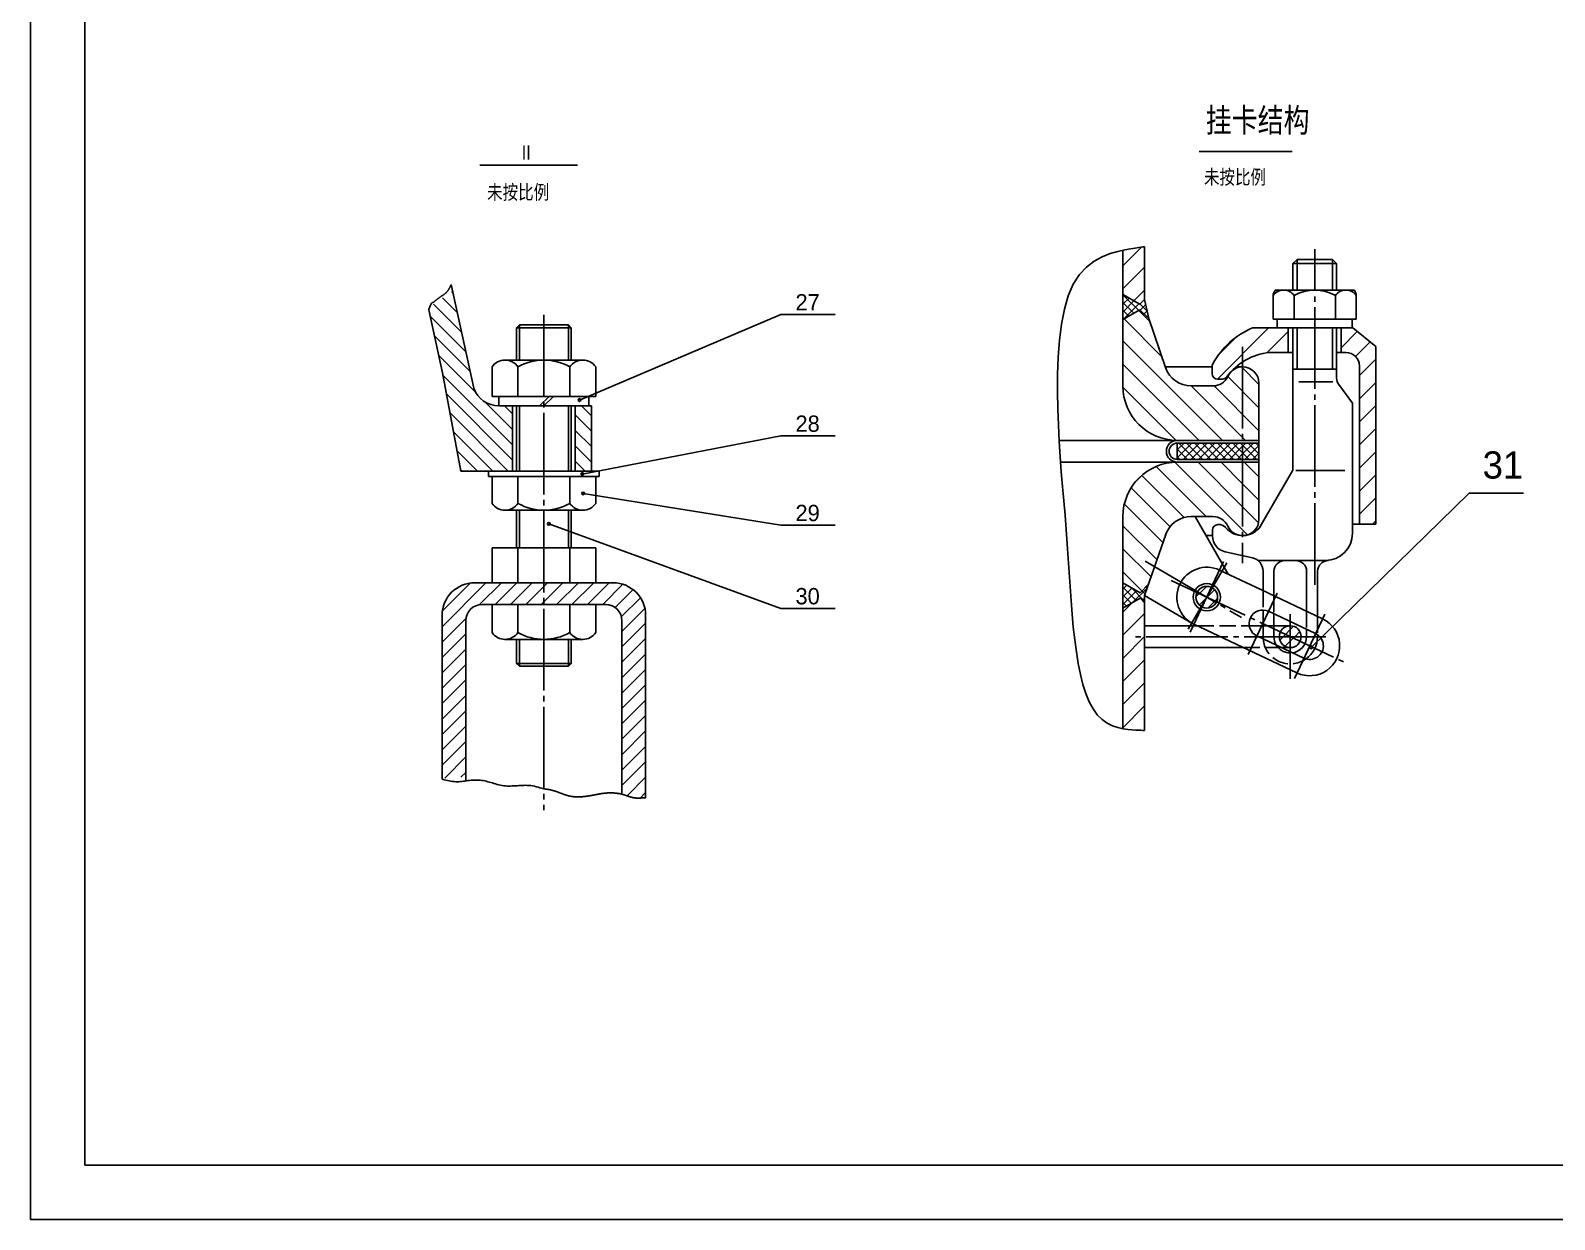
# Model space of a CAD drawing. Extents: x -10 to 10142, y -198 to 739.
# Drawn here: x 9548.1 to 9828.1, y -102 to 116.4 of the extents above; entities that cross this region are included whole.
import ezdxf

# ---------------------------------------------------------------- set-up
doc = ezdxf.new("R2010")
doc.units = 0
doc.linetypes.add('DASHDOT', pattern=[18, 15, -1, 1, -1])
doc.linetypes.add('DASHED', pattern=[4, 3, -1])
doc.layers.get('0').update_dxf_attribs({"color": 8, "linetype": 'CONTINUOUS'})
for name, color, linetype in [('1', 8, 'CONTINUOUS'), ('2', 94, 'DASHDOT'), ('3', 2, 'DASHED'), ('85', 7, 'CONTINUOUS')]:
    doc.layers.add(name, color=color, linetype=linetype)
doc.styles.add('STYLE1', font='cadt_en.shx', dxfattribs={"bigfont": 'cadt_hz.shx'})

# ---------------------------------------------------------------- blocks, each defined once
blk = doc.blocks.new('*U2')
for p, q in [((6706.26, 42.78), (6703.26, 45.78)), ((6706.26, 45.61), (6704.41, 47.45)), ((6706.26, 39.95), (6703.26, 42.95)), ((6706.26, 37.12), (6703.26, 40.12)), ((6705.1, 35.45), (6703.26, 37.29, 1))]:
    blk.add_line(p, q)
blk = doc.blocks.new('*U3')
for p, q in [((6681.59, 64.62), (6678.9, 67.3)), ((6680.8, 68.23), (6680.57, 68.47)), ((6682.37, 61), (6677.23, 66.14)), ((6683.16, 57.39), (6676.62, 63.93)), ((6683.94, 53.78), (6677.4, 60.31)), ((6684.99, 49.9), (6678.19, 56.7)), ((6691.76, 40.31), (6678.96, 53.11)), ((6691.76, 37.48), (6679.61, 49.63)), ((6691.76, 43.13), (6686.75, 48.14)), ((6690.96, 35.45), (6680.26, 46.15)), ((6691.76, 45.96), (6690.27, 47.45)), ((6688.13, 35.45), (6680.91, 42.67)), ((6685.3, 35.45), (6681.56, 39.19)), ((6682.47, 35.45), (6682.2, 35.71, 1))]:
    blk.add_line(p, q)
blk = doc.blocks.new('*U4')
for p, q in [((6678.15, 67.22), (6678.09, 67.17)), ((6678.21, 67.26), (6678.15, 67.22)), ((6678.28, 67.31), (6678.21, 67.26)), ((6678.34, 67.35), (6678.28, 67.31)), ((6678.4, 67.4), (6678.34, 67.35)), ((6678.46, 67.44), (6678.4, 67.4)), ((6678.52, 67.49), (6678.46, 67.44)), ((6678.59, 67.53), (6678.52, 67.49)), ((6678.65, 67.57), (6678.59, 67.53)), ((6678.71, 67.61), (6678.65, 67.57)), ((6678.77, 67.65), (6678.71, 67.61)), ((6678.83, 67.69), (6678.77, 67.65)), ((6678.89, 67.73), (6678.83, 67.69)), ((6678.96, 67.77), (6678.89, 67.73)), ((6679.02, 67.81), (6678.96, 67.77)), ((6679.08, 67.85), (6679.02, 67.81)), ((6679.13, 67.89), (6679.08, 67.85)), ((6679.19, 67.93), (6679.13, 67.89)), ((6679.25, 67.98), (6679.19, 67.93)), ((6679.31, 68.02), (6679.25, 67.98)), ((6679.37, 68.07), (6679.31, 68.02)), ((6679.42, 68.12), (6679.37, 68.07)), ((6679.48, 68.17), (6679.42, 68.12)), ((6679.53, 68.22), (6679.48, 68.17)), ((6679.59, 68.28), (6679.53, 68.22)), ((6679.64, 68.33), (6679.59, 68.28)), ((6679.69, 68.39), (6679.64, 68.33)), ((6679.74, 68.46), (6679.69, 68.39)), ((6679.79, 68.52), (6679.74, 68.46)), ((6679.84, 68.58), (6679.79, 68.52)), ((6679.89, 68.65), (6679.84, 68.58)), ((6679.93, 68.72), (6679.89, 68.65)), ((6679.98, 68.79), (6679.93, 68.72)), ((6680.02, 68.85), (6679.98, 68.79)), ((6680.06, 68.92), (6680.02, 68.85)), ((6680.1, 68.99), (6680.06, 68.92)), ((6680.14, 69.06), (6680.1, 68.99)), ((6680.18, 69.13), (6680.14, 69.06)), ((6680.22, 69.2), (6680.18, 69.13)), ((6680.26, 69.27), (6680.22, 69.2)), ((6680.29, 69.34), (6680.26, 69.27)), ((6680.33, 69.41), (6680.29, 69.34)), ((6680.36, 69.47), (6680.33, 69.41)), ((6680.39, 69.53), (6680.36, 69.47)), ((6680.41, 69.59), (6680.39, 69.53)), ((6680.44, 69.64), (6680.41, 69.59)), ((6680.46, 69.69), (6680.44, 69.64)), ((6680.48, 69.73), (6680.46, 69.69, 1)), ((6676.4, 65.22), (6676.36, 65.1)), ((6676.45, 65.35), (6676.4, 65.22)), ((6676.5, 65.5), (6676.45, 65.35)), ((6676.56, 65.65), (6676.5, 65.5)), ((6676.62, 65.8), (6676.56, 65.65)), ((6676.67, 65.94), (6676.62, 65.8)), ((6676.73, 66.07), (6676.67, 65.94)), ((6676.79, 66.18), (6676.73, 66.07)), ((6676.84, 66.26), (6676.79, 66.18)), ((6676.89, 66.32), (6676.84, 66.26)), ((6676.94, 66.37), (6676.89, 66.32)), ((6676.98, 66.39), (6676.94, 66.37)), ((6677.03, 66.41), (6676.98, 66.39)), ((6677.08, 66.43), (6677.03, 66.41)), ((6677.12, 66.44), (6677.08, 66.43)), ((6677.17, 66.46), (6677.12, 66.44)), ((6677.22, 66.48), (6677.17, 66.46)), ((6677.27, 66.52), (6677.22, 66.48)), ((6677.32, 66.55), (6677.27, 66.52)), ((6677.38, 66.6), (6677.32, 66.55)), ((6677.44, 66.64), (6677.38, 66.6)), ((6677.49, 66.69), (6677.44, 66.64)), ((6677.55, 66.74), (6677.49, 66.69)), ((6677.61, 66.79), (6677.55, 66.74)), ((6677.67, 66.84), (6677.61, 66.79)), ((6677.73, 66.89), (6677.67, 66.84)), ((6677.79, 66.94), (6677.73, 66.89)), ((6677.85, 66.99), (6677.79, 66.94)), ((6677.91, 67.03), (6677.85, 66.99)), ((6677.97, 67.08), (6677.91, 67.03)), ((6678.03, 67.13), (6677.97, 67.08)), ((6678.09, 67.17), (6678.03, 67.13))]:
    blk.add_line(p, q)
blk = doc.blocks.new('*U5')
for p, q in [((6678.8, -21.13), (6679, -21.19, 1)), ((6679, -21.19), (6679.23, -21.25)), ((6679.23, -21.25), (6679.5, -21.31)), ((6679.5, -21.31), (6679.78, -21.38)), ((6679.78, -21.38), (6680.08, -21.45)), ((6680.08, -21.45), (6680.4, -21.5)), ((6680.4, -21.5), (6680.71, -21.55)), ((6680.71, -21.55), (6681.02, -21.59)), ((6681.02, -21.59), (6681.32, -21.61)), ((6681.32, -21.61), (6681.62, -21.61)), ((6681.62, -21.61), (6681.9, -21.6)), ((6681.9, -21.6), (6682.18, -21.58)), ((6682.18, -21.58), (6682.46, -21.55)), ((6682.46, -21.55), (6682.73, -21.52)), ((6682.73, -21.52), (6683.01, -21.48)), ((6683.01, -21.48), (6683.28, -21.44)), ((6683.28, -21.44), (6683.56, -21.41)), ((6683.56, -21.41), (6683.84, -21.37)), ((6683.84, -21.37), (6684.13, -21.34)), ((6684.13, -21.34), (6684.41, -21.32)), ((6684.41, -21.32), (6684.7, -21.3)), ((6684.7, -21.3), (6684.98, -21.29)), ((6684.98, -21.29), (6685.26, -21.29)), ((6685.26, -21.29), (6685.54, -21.3)), ((6685.54, -21.3), (6685.82, -21.32)), ((6685.82, -21.32), (6686.1, -21.36)), ((6686.1, -21.36), (6686.37, -21.41)), ((6686.37, -21.41), (6686.64, -21.46)), ((6686.64, -21.46), (6686.92, -21.53)), ((6686.92, -21.53), (6687.2, -21.6)), ((6687.2, -21.6), (6687.48, -21.67)), ((6687.48, -21.67), (6687.76, -21.75)), ((6687.76, -21.75), (6688.05, -21.84)), ((6688.05, -21.84), (6688.34, -21.93)), ((6688.34, -21.93), (6688.64, -22.01)), ((6688.64, -22.01), (6688.94, -22.09)), ((6688.94, -22.09), (6689.24, -22.17)), ((6689.24, -22.17), (6689.54, -22.24)), ((6689.54, -22.24), (6689.85, -22.3)), ((6689.85, -22.3), (6690.16, -22.34)), ((6690.16, -22.34), (6690.47, -22.38)), ((6690.47, -22.38), (6690.78, -22.4)), ((6690.78, -22.4), (6691.09, -22.4)), ((6691.4, -22.4), (6691.71, -22.39)), ((6691.71, -22.39), (6692.02, -22.38)), ((6692.02, -22.38), (6692.33, -22.36)), ((6692.33, -22.36), (6692.63, -22.34)), ((6692.63, -22.34), (6692.93, -22.31)), ((6692.93, -22.31), (6693.23, -22.29)), ((6693.23, -22.29), (6693.53, -22.28)), ((6693.53, -22.28), (6693.84, -22.27)), ((6693.84, -22.27), (6694.14, -22.26)), ((6694.14, -22.26), (6694.46, -22.27)), ((6694.46, -22.27), (6694.78, -22.29)), ((6694.78, -22.29), (6695.1, -22.33)), ((6695.1, -22.33), (6695.44, -22.38)), ((6695.44, -22.38), (6695.78, -22.45)), ((6691.09, -22.4), (6691.4, -22.4)), ((6695.78, -22.45), (6696.12, -22.53)), ((6696.12, -22.53), (6696.45, -22.61)), ((6696.45, -22.61), (6696.76, -22.7)), ((6696.76, -22.7), (6697.04, -22.78)), ((6697.04, -22.78), (6697.29, -22.85)), ((6697.29, -22.85), (6697.51, -22.92))]:
    blk.add_line(p, q)
blk = doc.blocks.new('*U6')
for p, q in [((6697.51, -22.92), (6697.54, -22.92, 1)), ((6697.54, -22.92), (6697.57, -22.93)), ((6697.57, -22.93), (6697.62, -22.93)), ((6697.62, -22.93), (6697.66, -22.94)), ((6697.66, -22.94), (6697.71, -22.94)), ((6697.71, -22.94), (6697.76, -22.95)), ((6697.76, -22.95), (6697.82, -22.95)), ((6697.82, -22.95), (6697.87, -22.96)), ((6697.87, -22.96), (6697.92, -22.97)), ((6697.92, -22.97), (6697.97, -22.97)), ((6697.97, -22.97), (6698.02, -22.98)), ((6698.02, -22.98), (6698.07, -22.99)), ((6698.07, -22.99), (6698.12, -23)), ((6698.12, -23), (6698.17, -23)), ((6698.17, -23), (6698.22, -23.01)), ((6698.22, -23.01), (6698.27, -23.02)), ((6698.27, -23.02), (6698.32, -23.03)), ((6698.32, -23.03), (6698.38, -23.04)), ((6698.38, -23.04), (6698.43, -23.04)), ((6698.43, -23.04), (6698.48, -23.05)), ((6698.48, -23.05), (6698.53, -23.06)), ((6698.53, -23.06), (6698.58, -23.07)), ((6698.58, -23.07), (6698.63, -23.08)), ((6698.63, -23.08), (6698.68, -23.09)), ((6698.68, -23.09), (6698.73, -23.1)), ((6698.73, -23.1), (6698.78, -23.12)), ((6698.78, -23.12), (6698.83, -23.13)), ((6698.83, -23.13), (6698.88, -23.14)), ((6698.88, -23.14), (6698.93, -23.15)), ((6698.93, -23.15), (6698.98, -23.16)), ((6698.98, -23.16), (6699.03, -23.18)), ((6699.03, -23.18), (6699.08, -23.19)), ((6699.08, -23.19), (6699.13, -23.2)), ((6699.13, -23.2), (6699.18, -23.22)), ((6699.18, -23.22), (6699.23, -23.23)), ((6699.23, -23.23), (6699.28, -23.25)), ((6699.28, -23.25), (6699.33, -23.26)), ((6699.33, -23.26), (6699.38, -23.28)), ((6699.38, -23.28), (6699.43, -23.29)), ((6699.43, -23.29), (6699.48, -23.31)), ((6699.48, -23.31), (6699.53, -23.32)), ((6699.53, -23.32), (6699.58, -23.34)), ((6699.58, -23.34), (6699.63, -23.35)), ((6699.63, -23.35), (6699.68, -23.37)), ((6699.68, -23.37), (6699.73, -23.39)), ((6699.73, -23.39), (6699.78, -23.41)), ((6699.78, -23.41), (6699.83, -23.42)), ((6699.83, -23.42), (6699.87, -23.44)), ((6699.87, -23.44), (6699.92, -23.46)), ((6699.92, -23.46), (6699.97, -23.48)), ((6699.97, -23.48), (6700.02, -23.49)), ((6700.02, -23.49), (6700.07, -23.51)), ((6700.07, -23.51), (6700.12, -23.53)), ((6700.12, -23.53), (6700.17, -23.55)), ((6700.17, -23.55), (6700.22, -23.57)), ((6700.22, -23.57), (6700.27, -23.58)), ((6700.27, -23.58), (6700.31, -23.6)), ((6700.31, -23.6), (6700.36, -23.62)), ((6700.36, -23.62), (6700.41, -23.64)), ((6700.41, -23.64), (6700.46, -23.66)), ((6700.46, -23.66), (6700.51, -23.68)), ((6700.51, -23.68), (6700.56, -23.69)), ((6700.56, -23.69), (6700.61, -23.71)), ((6700.61, -23.71), (6700.65, -23.73)), ((6700.65, -23.73), (6700.7, -23.75)), ((6700.7, -23.75), (6700.75, -23.77)), ((6700.75, -23.77), (6700.8, -23.79)), ((6700.8, -23.79), (6700.84, -23.8)), ((6700.84, -23.8), (6700.89, -23.82)), ((6700.89, -23.82), (6700.94, -23.84)), ((6700.94, -23.84), (6700.99, -23.86)), ((6700.99, -23.86), (6701.04, -23.88)), ((6701.04, -23.88), (6701.08, -23.89)), ((6701.08, -23.89), (6701.13, -23.91)), ((6701.13, -23.91), (6701.18, -23.93)), ((6701.18, -23.93), (6701.22, -23.94)), ((6701.22, -23.94), (6701.27, -23.96)), ((6701.27, -23.96), (6701.32, -23.98)), ((6701.32, -23.98), (6701.37, -23.99)), ((6701.37, -23.99), (6701.41, -24.01)), ((6701.41, -24.01), (6701.46, -24.02)), ((6701.46, -24.02), (6701.51, -24.04)), ((6701.51, -24.04), (6701.55, -24.05)), ((6701.55, -24.05), (6701.6, -24.07)), ((6701.6, -24.07), (6701.64, -24.08)), ((6701.64, -24.08), (6701.69, -24.1)), ((6701.69, -24.1), (6701.74, -24.11)), ((6701.74, -24.11), (6701.78, -24.13)), ((6701.78, -24.13), (6701.83, -24.14)), ((6701.83, -24.14), (6701.87, -24.15)), ((6701.87, -24.15), (6701.92, -24.16)), ((6701.92, -24.16), (6701.97, -24.18)), ((6701.97, -24.18), (6702.01, -24.19)), ((6702.01, -24.19), (6702.06, -24.2)), ((6702.06, -24.2), (6702.1, -24.21)), ((6702.1, -24.21), (6702.15, -24.22)), ((6702.15, -24.22), (6702.19, -24.23)), ((6702.19, -24.23), (6702.24, -24.24)), ((6702.24, -24.24), (6702.28, -24.25)), ((6702.28, -24.25), (6702.33, -24.26)), ((6702.33, -24.26), (6702.37, -24.27)), ((6702.37, -24.27), (6702.42, -24.28)), ((6702.42, -24.28), (6702.46, -24.29)), ((6702.46, -24.29), (6702.51, -24.3)), ((6702.51, -24.3), (6702.55, -24.3)), ((6702.55, -24.3), (6702.6, -24.31)), ((6702.6, -24.31), (6702.64, -24.32)), ((6702.64, -24.32), (6702.69, -24.32)), ((6702.69, -24.32), (6702.73, -24.33)), ((6702.73, -24.33), (6702.77, -24.34)), ((6702.77, -24.34), (6702.82, -24.34)), ((6702.82, -24.34), (6702.86, -24.35)), ((6702.86, -24.35), (6702.91, -24.35)), ((6702.91, -24.35), (6702.95, -24.36)), ((6702.95, -24.36), (6702.99, -24.36)), ((6702.99, -24.36), (6703.04, -24.37)), ((6703.04, -24.37), (6703.08, -24.37)), ((6703.08, -24.37), (6703.13, -24.37)), ((6703.13, -24.37), (6703.17, -24.38)), ((6703.17, -24.38), (6703.21, -24.38)), ((6703.21, -24.38), (6703.26, -24.38)), ((6703.26, -24.38), (6703.3, -24.39)), ((6703.3, -24.39), (6703.34, -24.39)), ((6703.34, -24.39), (6703.39, -24.39)), ((6703.39, -24.39), (6703.43, -24.39)), ((6703.43, -24.39), (6703.48, -24.39)), ((6703.48, -24.39), (6703.52, -24.4)), ((6703.52, -24.4), (6703.56, -24.4)), ((6703.56, -24.4), (6703.61, -24.4)), ((6703.61, -24.4), (6703.65, -24.4)), ((6703.65, -24.4), (6703.69, -24.4)), ((6703.69, -24.4), (6703.74, -24.4)), ((6703.74, -24.4), (6703.78, -24.4)), ((6703.78, -24.4), (6703.82, -24.4)), ((6703.82, -24.4), (6703.87, -24.4)), ((6703.87, -24.4), (6703.91, -24.4)), ((6703.91, -24.4), (6703.96, -24.4)), ((6703.96, -24.4), (6704, -24.4)), ((6704, -24.4), (6704.04, -24.39)), ((6704.04, -24.39), (6704.09, -24.39)), ((6704.09, -24.39), (6704.13, -24.39)), ((6704.13, -24.39), (6704.17, -24.39)), ((6704.17, -24.39), (6704.22, -24.39)), ((6704.22, -24.39), (6704.26, -24.38)), ((6704.26, -24.38), (6704.31, -24.38)), ((6704.31, -24.38), (6704.35, -24.38)), ((6704.35, -24.38), (6704.39, -24.38)), ((6704.39, -24.38), (6704.44, -24.37)), ((6704.44, -24.37), (6704.48, -24.37)), ((6704.48, -24.37), (6704.52, -24.37)), ((6704.52, -24.37), (6704.57, -24.36)), ((6704.57, -24.36), (6704.61, -24.36)), ((6704.61, -24.36), (6704.66, -24.36)), ((6704.66, -24.36), (6704.7, -24.35)), ((6704.7, -24.35), (6704.74, -24.35)), ((6704.74, -24.35), (6704.79, -24.34)), ((6704.79, -24.34), (6704.83, -24.34)), ((6704.83, -24.34), (6704.88, -24.33)), ((6704.88, -24.33), (6704.92, -24.33)), ((6704.92, -24.33), (6704.96, -24.32)), ((6704.96, -24.32), (6705.01, -24.32)), ((6705.01, -24.32), (6705.05, -24.31)), ((6705.05, -24.31), (6705.1, -24.31)), ((6705.1, -24.31), (6705.14, -24.3)), ((6705.14, -24.3), (6705.18, -24.3)), ((6705.18, -24.3), (6705.23, -24.29)), ((6705.23, -24.29), (6705.27, -24.29)), ((6705.27, -24.29), (6705.32, -24.28)), ((6705.32, -24.28), (6705.36, -24.27)), ((6705.36, -24.27), (6705.4, -24.27)), ((6705.4, -24.27), (6705.45, -24.26)), ((6705.45, -24.26), (6705.49, -24.25)), ((6705.49, -24.25), (6705.54, -24.25)), ((6705.54, -24.25), (6705.58, -24.24)), ((6705.58, -24.24), (6705.62, -24.23)), ((6705.62, -24.23), (6705.67, -24.23)), ((6705.67, -24.23), (6705.71, -24.22)), ((6705.71, -24.22), (6705.76, -24.21)), ((6705.76, -24.21), (6705.8, -24.21)), ((6705.8, -24.21), (6705.84, -24.2)), ((6705.84, -24.2), (6705.89, -24.19)), ((6705.89, -24.19), (6705.93, -24.18)), ((6705.93, -24.18), (6705.98, -24.18)), ((6705.98, -24.18), (6706.02, -24.17)), ((6706.02, -24.17), (6706.06, -24.16)), ((6706.06, -24.16), (6706.11, -24.15)), ((6706.11, -24.15), (6706.15, -24.15)), ((6706.15, -24.15), (6706.2, -24.14)), ((6706.2, -24.14), (6706.24, -24.13)), ((6706.24, -24.13), (6706.28, -24.12)), ((6706.28, -24.12), (6706.33, -24.12)), ((6706.33, -24.12), (6706.37, -24.11)), ((6706.37, -24.11), (6706.42, -24.1)), ((6706.42, -24.1), (6706.46, -24.09)), ((6706.46, -24.09), (6706.5, -24.08)), ((6706.5, -24.08), (6706.55, -24.08)), ((6706.55, -24.08), (6706.59, -24.07)), ((6706.59, -24.07), (6706.64, -24.06)), ((6706.64, -24.06), (6706.68, -24.05)), ((6706.68, -24.05), (6706.72, -24.04)), ((6706.72, -24.04), (6706.77, -24.03)), ((6706.77, -24.03), (6706.81, -24.03)), ((6706.81, -24.03), (6706.85, -24.02)), ((6706.85, -24.02), (6706.9, -24.01)), ((6706.9, -24.01), (6706.94, -24)), ((6706.94, -24), (6706.99, -23.99)), ((6706.99, -23.99), (6707.03, -23.98)), ((6707.03, -23.98), (6707.07, -23.98)), ((6707.07, -23.98), (6707.12, -23.97)), ((6707.12, -23.97), (6707.16, -23.96)), ((6707.16, -23.96), (6707.2, -23.95)), ((6707.2, -23.95), (6707.25, -23.94)), ((6707.25, -23.94), (6707.29, -23.94)), ((6707.29, -23.94), (6707.33, -23.93)), ((6707.33, -23.93), (6707.38, -23.92)), ((6707.38, -23.92), (6707.42, -23.91)), ((6707.42, -23.91), (6707.46, -23.9)), ((6707.46, -23.9), (6707.51, -23.9)), ((6707.51, -23.9), (6707.55, -23.89)), ((6707.55, -23.89), (6707.59, -23.88)), ((6707.59, -23.88), (6707.64, -23.87)), ((6707.64, -23.87), (6707.68, -23.86)), ((6707.68, -23.86), (6707.72, -23.86)), ((6707.72, -23.86), (6707.77, -23.85)), ((6707.77, -23.85), (6707.81, -23.84)), ((6707.81, -23.84), (6707.86, -23.83)), ((6707.86, -23.83), (6707.9, -23.83)), ((6707.9, -23.83), (6707.94, -23.82)), ((6707.94, -23.82), (6707.99, -23.81)), ((6707.99, -23.81), (6708.03, -23.8)), ((6708.03, -23.8), (6708.07, -23.8)), ((6708.07, -23.8), (6708.12, -23.79)), ((6708.12, -23.79), (6708.16, -23.78)), ((6708.16, -23.78), (6708.2, -23.78)), ((6708.2, -23.78), (6708.25, -23.77)), ((6708.25, -23.77), (6708.29, -23.76)), ((6708.29, -23.76), (6708.34, -23.76)), ((6708.34, -23.76), (6708.38, -23.75)), ((6708.38, -23.75), (6708.42, -23.75)), ((6708.42, -23.75), (6708.47, -23.74)), ((6708.47, -23.74), (6708.51, -23.73)), ((6708.51, -23.73), (6708.56, -23.73)), ((6708.56, -23.73), (6708.6, -23.72)), ((6708.6, -23.72), (6708.64, -23.72)), ((6708.64, -23.72), (6708.69, -23.71)), ((6708.69, -23.71), (6708.73, -23.71)), ((6708.73, -23.71), (6708.78, -23.7)), ((6708.78, -23.7), (6708.82, -23.7)), ((6708.82, -23.7), (6708.87, -23.7)), ((6708.87, -23.7), (6708.91, -23.69)), ((6708.91, -23.69), (6708.96, -23.69)), ((6708.96, -23.69), (6709, -23.68)), ((6709, -23.68), (6709.05, -23.68)), ((6709.05, -23.68), (6709.09, -23.68)), ((6709.09, -23.68), (6709.14, -23.67)), ((6709.14, -23.67), (6709.18, -23.67)), ((6709.18, -23.67), (6709.23, -23.67)), ((6709.23, -23.67), (6709.27, -23.67)), ((6709.27, -23.67), (6709.32, -23.66)), ((6709.32, -23.66), (6709.36, -23.66)), ((6709.36, -23.66), (6709.41, -23.66)), ((6709.41, -23.66), (6709.45, -23.66)), ((6709.45, -23.66), (6709.5, -23.66)), ((6709.5, -23.66), (6709.54, -23.65)), ((6709.54, -23.65), (6709.59, -23.65)), ((6709.59, -23.65), (6709.63, -23.65)), ((6709.63, -23.65), (6709.68, -23.65)), ((6709.68, -23.65), (6709.73, -23.65)), ((6709.73, -23.65), (6709.77, -23.65)), ((6709.77, -23.65), (6709.82, -23.65)), ((6709.82, -23.65), (6709.86, -23.65)), ((6709.86, -23.65), (6709.91, -23.65)), ((6709.91, -23.65), (6709.95, -23.65)), ((6709.95, -23.65), (6710, -23.66)), ((6710, -23.66), (6710.05, -23.66)), ((6710.05, -23.66), (6710.09, -23.66)), ((6710.09, -23.66), (6710.14, -23.66)), ((6710.14, -23.66), (6710.18, -23.66)), ((6710.18, -23.66), (6710.23, -23.66)), ((6710.23, -23.66), (6710.28, -23.67)), ((6710.28, -23.67), (6710.32, -23.67)), ((6710.32, -23.67), (6710.37, -23.67)), ((6710.37, -23.67), (6710.41, -23.68)), ((6710.41, -23.68), (6710.46, -23.68)), ((6710.46, -23.68), (6710.5, -23.68)), ((6710.5, -23.68), (6710.55, -23.69)), ((6710.55, -23.69), (6710.59, -23.69)), ((6710.59, -23.69), (6710.64, -23.69)), ((6710.64, -23.69), (6710.68, -23.7)), ((6710.68, -23.7), (6710.73, -23.7)), ((6710.73, -23.7), (6710.77, -23.71)), ((6710.77, -23.71), (6710.82, -23.71)), ((6710.82, -23.71), (6710.86, -23.72)), ((6710.86, -23.72), (6710.91, -23.72)), ((6710.91, -23.72), (6710.95, -23.73)), ((6710.95, -23.73), (6711, -23.74)), ((6711, -23.74), (6711.04, -23.74)), ((6711.04, -23.74), (6711.09, -23.75)), ((6711.09, -23.75), (6711.13, -23.75)), ((6711.13, -23.75), (6711.17, -23.76)), ((6711.17, -23.76), (6711.22, -23.77)), ((6711.22, -23.77), (6711.26, -23.78)), ((6711.26, -23.78), (6711.3, -23.78)), ((6711.3, -23.78), (6711.34, -23.79)), ((6711.34, -23.79), (6711.39, -23.8)), ((6711.39, -23.8), (6711.43, -23.81)), ((6711.43, -23.81), (6711.47, -23.81)), ((6711.47, -23.81), (6711.51, -23.82)), ((6711.51, -23.82), (6711.55, -23.83)), ((6711.55, -23.83), (6711.6, -23.84)), ((6711.6, -23.84), (6711.64, -23.85)), ((6711.64, -23.85), (6711.68, -23.86)), ((6711.68, -23.86), (6711.72, -23.87)), ((6711.72, -23.87), (6711.76, -23.88)), ((6711.76, -23.88), (6711.8, -23.89)), ((6711.8, -23.89), (6711.84, -23.9)), ((6711.84, -23.9), (6711.88, -23.91)), ((6711.88, -23.91), (6711.92, -23.92)), ((6711.92, -23.92), (6711.95, -23.93)), ((6711.95, -23.93), (6711.99, -23.94)), ((6711.99, -23.94), (6712.03, -23.95)), ((6712.03, -23.95), (6712.07, -23.96)), ((6712.07, -23.96), (6712.11, -23.97)), ((6712.11, -23.97), (6712.15, -23.99)), ((6712.15, -23.99), (6712.18, -24)), ((6712.18, -24), (6712.22, -24.01)), ((6712.22, -24.01), (6712.26, -24.02)), ((6712.26, -24.02), (6712.29, -24.03)), ((6712.29, -24.03), (6712.33, -24.04)), ((6712.33, -24.04), (6712.37, -24.06)), ((6712.37, -24.06), (6712.4, -24.07)), ((6712.4, -24.07), (6712.44, -24.08)), ((6712.44, -24.08), (6712.48, -24.09)), ((6712.48, -24.09), (6712.51, -24.1)), ((6712.51, -24.1), (6712.55, -24.12)), ((6712.55, -24.12), (6712.58, -24.13)), ((6712.58, -24.13), (6712.62, -24.14)), ((6712.62, -24.14), (6712.65, -24.15)), ((6712.65, -24.15), (6712.69, -24.17)), ((6712.69, -24.17), (6712.72, -24.18)), ((6712.72, -24.18), (6712.76, -24.19)), ((6712.76, -24.19), (6712.79, -24.2)), ((6712.79, -24.2), (6712.83, -24.22)), ((6712.83, -24.22), (6712.86, -24.23)), ((6712.86, -24.23), (6712.89, -24.24)), ((6712.89, -24.24), (6712.93, -24.25)), ((6712.93, -24.25), (6712.96, -24.26)), ((6712.96, -24.26), (6713, -24.28)), ((6713, -24.28), (6713.03, -24.29)), ((6713.03, -24.29), (6713.06, -24.3)), ((6713.06, -24.3), (6713.1, -24.31)), ((6713.1, -24.31), (6713.13, -24.32)), ((6713.13, -24.32), (6713.17, -24.34)), ((6713.17, -24.34), (6713.2, -24.35)), ((6713.2, -24.35), (6713.23, -24.36)), ((6713.23, -24.36), (6713.27, -24.37)), ((6713.27, -24.37), (6713.3, -24.38)), ((6713.3, -24.38), (6713.33, -24.39)), ((6713.33, -24.39), (6713.37, -24.4)), ((6713.37, -24.4), (6713.4, -24.41)), ((6713.4, -24.41), (6713.44, -24.42)), ((6713.44, -24.42), (6713.47, -24.43)), ((6713.47, -24.43), (6713.5, -24.44)), ((6713.5, -24.44), (6713.54, -24.45)), ((6713.54, -24.45), (6713.57, -24.46)), ((6713.57, -24.46), (6713.61, -24.47)), ((6713.61, -24.47), (6713.64, -24.48)), ((6713.64, -24.48), (6713.67, -24.49)), ((6713.67, -24.49), (6713.71, -24.49)), ((6713.71, -24.49), (6713.74, -24.5)), ((6713.74, -24.5), (6713.78, -24.51)), ((6713.78, -24.51), (6713.81, -24.52)), ((6713.81, -24.52), (6713.85, -24.52)), ((6713.85, -24.52), (6713.88, -24.53)), ((6713.88, -24.53), (6713.92, -24.54)), ((6713.92, -24.54), (6713.95, -24.54)), ((6713.95, -24.54), (6713.99, -24.55)), ((6713.99, -24.55), (6714.03, -24.56)), ((6714.03, -24.56), (6714.06, -24.56)), ((6714.06, -24.56), (6714.1, -24.57)), ((6714.1, -24.57), (6714.13, -24.57)), ((6714.13, -24.57), (6714.17, -24.57)), ((6714.17, -24.57), (6714.21, -24.58)), ((6714.21, -24.58), (6714.24, -24.58)), ((6714.24, -24.58), (6714.28, -24.59)), ((6714.28, -24.59), (6714.32, -24.59)), ((6714.32, -24.59), (6714.35, -24.59)), ((6714.35, -24.59), (6714.39, -24.59)), ((6714.39, -24.59), (6714.43, -24.6)), ((6714.43, -24.6), (6714.46, -24.6)), ((6714.46, -24.6), (6714.5, -24.6)), ((6714.5, -24.6), (6714.54, -24.6)), ((6714.54, -24.6), (6714.57, -24.6)), ((6714.57, -24.6), (6714.61, -24.61)), ((6714.61, -24.61), (6714.65, -24.61)), ((6714.65, -24.61), (6714.68, -24.61)), ((6714.68, -24.61), (6714.72, -24.61)), ((6714.72, -24.61), (6714.75, -24.61)), ((6714.75, -24.61), (6714.79, -24.61)), ((6714.79, -24.61), (6714.83, -24.61)), ((6714.83, -24.61), (6714.86, -24.61)), ((6714.86, -24.61), (6714.9, -24.61)), ((6714.9, -24.61), (6714.93, -24.61)), ((6714.93, -24.61), (6714.97, -24.61)), ((6714.97, -24.61), (6715.01, -24.61)), ((6715.01, -24.61), (6715.04, -24.61)), ((6715.04, -24.61), (6715.08, -24.61)), ((6715.08, -24.61), (6715.12, -24.61)), ((6715.12, -24.61), (6715.16, -24.61)), ((6715.16, -24.61), (6715.2, -24.6)), ((6715.2, -24.6), (6715.24, -24.6)), ((6715.24, -24.6), (6715.28, -24.6)), ((6715.28, -24.6), (6715.32, -24.6)), ((6715.32, -24.6), (6715.36, -24.6)), ((6715.36, -24.6), (6715.39, -24.6)), ((6715.39, -24.6), (6715.43, -24.59)), ((6715.43, -24.59), (6715.47, -24.59)), ((6715.47, -24.59), (6715.5, -24.59)), ((6715.5, -24.59), (6715.54, -24.59)), ((6715.54, -24.59), (6715.58, -24.59)), ((6715.58, -24.59), (6715.62, -24.58)), ((6715.62, -24.58), (6715.66, -24.58)), ((6715.66, -24.58), (6715.71, -24.58)), ((6715.71, -24.58), (6715.76, -24.57)), ((6715.76, -24.57), (6715.82, -24.57)), ((6715.82, -24.57), (6715.88, -24.57)), ((6715.88, -24.57), (6715.94, -24.56)), ((6715.94, -24.56), (6716, -24.56)), ((6716, -24.56), (6716.06, -24.55)), ((6716.06, -24.55), (6716.11, -24.55)), ((6716.11, -24.55), (6716.16, -24.54)), ((6716.16, -24.54), (6716.21, -24.54))]:
    blk.add_line(p, q)
blk = doc.blocks.new('*U7')
for p, q in [((6817.91, 94.15), (6834.95, 94.15, 1)), ((6802.95, 75.81), (6801.55, 75.41)), ((6804.21, 76.09), (6802.95, 75.81)), ((6803.88, 73.18), (6807.32, 76.62)), ((6805.3, 76.28), (6804.21, 76.09)), ((6806.15, 76.42), (6805.3, 76.28)), ((6806.79, 76.53), (6806.15, 76.42)), ((6807.25, 76.61), (6806.79, 76.53)), ((6807.56, 76.66), (6807.25, 76.61)), ((6807.75, 76.69), (6807.56, 76.66)), ((6807.84, 76.7), (6807.75, 76.69)), ((6807.88, 76.71), (6807.84, 76.7)), ((6797.21, 72.94), (6795.91, 71.55)), ((6798.63, 74.02), (6797.21, 72.94)), ((6800.1, 74.82), (6798.63, 74.02)), ((6801.55, 75.41), (6800.1, 74.82)), ((6803.88, 68.93), (6807.88, 72.93)), ((6835.88, 68.72), (6835.88, 74.36)), ((6842.38, 68.72), (6842.38, 74.36)), ((6795.91, 71.55), (6794.77, 69.8)), ((6793.84, 67.67), (6793.13, 65.19)), ((6794.77, 69.8), (6793.84, 67.67)), ((6806.78, 64.96), (6803.88, 67.86)), ((6803.88, 67.52), (6804.13, 67.77)), ((6803.88, 66.11), (6805.03, 67.25)), ((6805.92, 66.73), (6807.88, 68.69)), ((6793.13, 65.19), (6792.59, 62.44)), ((6803.88, 64.69), (6805.92, 66.73)), ((6805.89, 64.45), (6803.88, 66.45)), ((6804.99, 63.93), (6803.88, 65.03)), ((6803.91, 63.3), (6806.82, 66.21)), ((6808.8, 62.95), (6806.78, 64.96)), ((6808.34, 64.83), (6807.03, 66.13)), ((6807.06, 65.04), (6808.08, 66.06)), ((6807.76, 64.33), (6808.32, 64.89)), ((6792.59, 62.44), (6792.22, 59.49)), ((6804.09, 63.41), (6803.88, 63.62)), ((6811.03, 56.47), (6804.09, 63.41)), ((6830.65, 61.76), (6821.25, 52.36)), ((6835.88, 61.76), (6835.88, 54.2)), ((6842.38, 61.76), (6842.38, 54.2)), ((6792.22, 59.49), (6791.98, 56.39)), ((6822.16, 41.1), (6803.88, 59.38)), ((6830.34, 57.21), (6834.26, 61.13)), ((6844, 58.13), (6846.95, 61.09)), ((6846.62, 56.52), (6849.3, 59.2)), ((6791.98, 56.39), (6791.87, 53.21)), ((6847.35, 53), (6850.35, 56)), ((6791.87, 53.21), (6791.85, 50.03)), ((6817.92, 41.1), (6803.88, 55.13)), ((6825.64, 54.59), (6828.88, 51.35)), ((6813.67, 41.1), (6803.89, 50.89)), ((6816.4, 51.1), (6826.4, 41.1)), ((6820.65, 51.1), (6828.88, 42.86)), ((6823.15, 52.84), (6828.88, 47.1)), ((6847.35, 48.76), (6850.35, 51.76)), ((6791.85, 50.03), (6791.91, 46.89)), ((6791.91, 46.89), (6792.02, 43.87)), ((6847.35, 44.51), (6850.35, 47.51)), ((6792.02, 43.87), (6792.17, 40.95)), ((6847.35, 40.27), (6850.35, 43.27)), ((6792.17, 40.95), (6792.36, 38.11)), ((6813.88, 39.34), (6815.15, 40.6, 1)), ((6813.88, 37.92), (6816.56, 40.6)), ((6815.76, 37.6), (6813.88, 39.48)), ((6817.18, 37.6), (6814.18, 40.6)), ((6814.98, 37.6), (6817.98, 40.6)), ((6818.59, 37.6), (6815.59, 40.6)), ((6816.39, 37.6), (6819.39, 40.6)), ((6820.01, 37.6), (6817.01, 40.6)), ((6817.8, 37.6), (6820.8, 40.6)), ((6821.42, 37.6), (6818.42, 40.6)), ((6819.22, 37.6), (6822.22, 40.6, 6.28)), ((6822.83, 37.6), (6819.83, 40.6)), ((6820.63, 37.6), (6823.63, 40.6)), ((6824.25, 37.6), (6821.25, 40.6)), ((6822.05, 37.6), (6825.05, 40.6)), ((6825.66, 37.6), (6822.66, 40.6)), ((6823.46, 37.6), (6825.88, 40.02)), ((6825.88, 38.79), (6824.08, 40.6)), ((6825.88, 40.2), (6825.49, 40.6)), ((6825.88, 38.61), (6827.87, 40.6)), ((6825.88, 40.02), (6826.46, 40.6)), ((6828.49, 37.6), (6825.88, 40.2)), ((6826.29, 37.6), (6828.88, 40.19)), ((6828.88, 38.62), (6826.9, 40.6)), ((6828.88, 40.03), (6828.32, 40.6)), ((6792.36, 38.11), (6792.57, 35.35)), ((6825.88, 24.65), (6813.44, 37.09)), ((6814.35, 37.6), (6813.88, 38.06)), ((6825.88, 28.89), (6817.68, 37.1)), ((6825.88, 33.13), (6821.92, 37.1)), ((6824.87, 37.6), (6825.88, 38.61)), ((6827.08, 37.6), (6825.88, 38.79)), ((6828.88, 34.38), (6826.16, 37.1)), ((6827.7, 37.6), (6828.88, 38.78)), ((6847.35, 36.03), (6850.35, 39.03)), ((6792.57, 35.35), (6792.8, 32.65)), ((6815.13, 26.92), (6807.38, 34.67)), ((6819.19, 27.1), (6809.98, 36.31)), ((6847.35, 31.79), (6850.35, 34.79)), ((6792.8, 32.65), (6793.03, 29.98)), ((6812.56, 25.24), (6805.41, 32.4)), ((6828.88, 30.13), (6825.88, 33.13)), ((6867.47, 31.42), (6838.45, 3.08)), ((6793.03, 29.98), (6793.26, 27.34)), ((6811.24, 22.32), (6804.15, 29.41)), ((6828.82, 25.96), (6825.88, 28.89)), ((6847.35, 27.54), (6850.35, 30.54)), ((6793.26, 27.34), (6793.47, 24.71)), ((6810.15, 19.17), (6803.88, 25.43)), ((6849.76, 25.72), (6850.35, 26.3)), ((6793.47, 24.71), (6793.66, 22.07)), ((6826.79, 23.74), (6825.88, 24.65)), ((6793.66, 22.07), (6793.84, 19.43)), ((6809.06, 16.01), (6803.88, 21.19)), ((6793.84, 19.43), (6794, 16.82)), ((6794, 16.82), (6794.17, 14.23)), ((6807.38, 13.45), (6803.88, 16.95)), ((6794.17, 14.23), (6794.35, 11.69)), ((6803.88, 13.78), (6804.6, 14.5)), ((6806.31, 11.69), (6803.88, 14.12)), ((6807.88, 11.54), (6805.37, 14.05)), ((6805.66, 11.32), (6808.38, 14.03)), ((6818, 13.05), (6819.25, 14.29, 6.28)), ((6794.35, 11.69), (6794.55, 9.2)), ((6803.88, 12.37), (6805.5, 13.98)), ((6803.88, 10.95), (6806.39, 13.46)), ((6805.42, 11.17), (6803.88, 12.71)), ((6803.88, 9.54), (6805.66, 11.32)), ((6804.52, 10.66), (6803.88, 11.29)), ((6807.97, 12.86), (6807.38, 13.45)), ((6807.44, 11.68), (6807.88, 12.12)), ((6817.29, 12.34), (6817.9, 12.95, 6.28)), ((6817.9, 12.95), (6818, 13.05)), ((6817.92, 10.84), (6819.19, 12.11)), ((6819.23, 12.15), (6819.34, 12.27)), ((6819.34, 12.27), (6820.74, 13.67)), ((6819.34, 12.27), (6819.34, 12.27)), ((6819.5, 10.3), (6820.68, 11.48)), ((6820.68, 11.48), (6820.79, 11.59)), ((6820.79, 11.59), (6821.28, 12.09)), ((6794.55, 9.2), (6794.77, 6.79)), ((6803.88, 5.3), (6807.88, 9.3)), ((6794.77, 6.79), (6795.03, 4.46)), ((6833.75, 5.46), (6834.63, 6.34)), ((6834.63, 6.34), (6835.23, 6.95)), ((6835.45, 5.04), (6836.39, 5.98)), ((6795.03, 4.46), (6795.33, 2.23)), ((6803.88, 1.05), (6807.88, 5.05)), ((6832.72, 4.43), (6833.33, 5.04)), ((6833.33, 5.04), (6833.75, 5.46)), ((6833.69, 3.28), (6834.63, 4.22)), ((6834.63, 4.22), (6835.19, 4.78)), ((6835.19, 4.78), (6835.45, 5.04)), ((6795.33, 2.23), (6795.68, 0.11)), ((6795.68, 0.11), (6796.08, -1.88)), ((6803.88, -3.19), (6807.88, 0.81)), ((6796.08, -1.88), (6796.55, -3.73)), ((6796.55, -3.73), (6797.09, -5.41)), ((6797.09, -5.41), (6797.7, -6.91)), ((6803.88, -7.43), (6807.88, -3.43)), ((6797.7, -6.91), (6798.4, -8.21)), ((6798.4, -8.21), (6799.18, -9.3)), ((6803.88, -11.68), (6807.88, -7.68)), ((6799.18, -9.3), (6800.06, -10.16)), ((6800.06, -10.16), (6801, -10.83)), ((6801, -10.83), (6801.97, -11.31)), ((6801.97, -11.31), (6802.95, -11.66)), ((6802.95, -11.66), (6803.9, -11.88)), ((6803.9, -11.88), (6804.79, -12.01)), ((6804.79, -12.01), (6805.59, -12.08)), ((6805.59, -12.08), (6806.26, -12.12)), ((6806.26, -12.12), (6806.8, -12.14)), ((6806.8, -12.14), (6807.2, -12.16)), ((6807.2, -12.16), (6807.49, -12.17)), ((6807.49, -12.17), (6807.68, -12.18)), ((6807.68, -12.18), (6807.8, -12.19)), ((6807.8, -12.19), (6807.88, -12.19))]:
    blk.add_line(p, q)
blk.add_circle((6838.45, 3.08), 0.25)
at = {"layer": '2'}
for p, q in [((6807.88, 76.71), (6807.88, 76.71)), ((6839.13, 14.56), (6839.13, 76.26)), ((6807.96, 66.61), (6807.74, 66.84)), ((6808.47, 63.62), (6808.57, 63.72)), ((6821.38, 56.73), (6824.88, 60.23)), ((6825.88, 58.3), (6825.88, 18.55)), ((6808, 18.9), (6825.67, 8.56)), ((6823, 18.63), (6815.87, 6.45)), ((6822.38, 18.84), (6816.25, 5.85)), ((6808.34, 13.91), (6808.09, 14.16)), ((6812.76, 15.38), (6844.7, 0.29)), ((6832.22, 13.04), (6826.9, 1.78)), ((6834.63, 9.18), (6834.63, -2.68)), ((6835.38, -2.63), (6840.96, 9.19)), ((6841.18, 5.04), (6806.03, 5.04)), ((6807.86, -12.19), (6807.88, -12.19))]:
    blk.add_line(p, q, dxfattribs=at)
at = {"layer": '3'}
for p, q in [((6829.63, 13.49), (6829.63, 9.94, 6.28)), ((6831.63, 12.55), (6831.63, 9.23)), ((6837.63, 9.71), (6837.63, 6.4)), ((6839.63, 8.77), (6839.63, 5.41)), ((6817.61, 7.04), (6827.11, 7.04)), ((6831.63, 7.04), (6829.63, 7.04)), ((6826.01, 3.04), (6833.03, 3.04))]:
    blk.add_line(p, q, dxfattribs=at)
for radius, start, end in [(5, 184.6006, 305.2449), (3, 210.8689, 278.5498)]:
    blk.add_arc((6834.63, 5.04), radius, start, end, dxfattribs=at)
at = {"layer": '85'}
for p, q in [((6803.88, 63.29), (6803.88, 76.02)), ((6807.88, 76.71), (6807.88, 66.99, 6.28)), ((6835.88, 74.36), (6835.13, 73.61)), ((6835.13, 68.72), (6835.13, 73.61)), ((6835.13, 73.61), (6843.13, 73.61)), ((6835.88, 74.36), (6842.38, 74.36, 6.28)), ((6842.38, 74.36), (6843.13, 73.61)), ((6843.13, 68.72), (6843.13, 73.61)), ((6803.88, 67.91), (6807, 66.11, 6.28)), ((6831.86, 68.72), (6831.51, 67.97, 6.28)), ((6831.51, 63.39), (6831.51, 67.97)), ((6831.86, 68.72), (6846.4, 68.72)), ((6835.32, 63.39), (6835.32, 67.72)), ((6842.94, 63.39), (6842.94, 67.72)), ((6846.4, 68.72), (6846.75, 67.97)), ((6846.75, 63.39), (6846.75, 67.97)), ((6803.88, 63.29), (6807, 65.09, 6.28)), ((6807, 66.11), (6807.88, 66.99)), ((6807, 65.09), (6808.62, 63.48)), ((6807.88, 66.99), (6808.62, 63.48)), ((6803.88, 63.29), (6803.88, 51.1)), ((6808.62, 63.48), (6811.72, 54.47)), ((6846.12, 61.76), (6827.71, 61.76)), ((6831.51, 63.39), (6846.75, 63.39)), ((6832.21, 63.39), (6832.21, 61.76)), ((6834.26, 61.76), (6834.26, 57.26)), ((6835.13, 61.76), (6835.13, 35.61)), ((6843.13, 61.76), (6843.13, 52.57, 6.28)), ((6844, 61.76), (6844, 57.26)), ((6846.01, 61.76), (6846.01, 63.39)), ((6846.12, 61.76), (6850.35, 58.36)), ((6835.13, 57.26), (6830.78, 57.26)), ((6844.85, 57.26), (6843.13, 57.26)), ((6850.35, 58.36), (6850.35, 25.72)), ((6820.28, 54.6), (6811.68, 54.6, 6.28)), ((6820.28, 53.36), (6820.28, 54.6)), ((6825.88, 54.6), (6824.67, 54.6)), ((6843.13, 54.2), (6835.13, 54.2)), ((6847.35, 54.76), (6847.35, 25.72)), ((6816.45, 51.1), (6820.93, 51.1)), ((6821.28, 52.36), (6822.17, 52.36, 6.28)), ((6828.88, 41.1), (6828.88, 51.6)), ((6842.43, 51.88), (6836.2, 51.88)), ((6846.06, 47.97), (6843.53, 51.37)), ((6846.06, 24.04), (6846.06, 47.97, 6.28)), ((6828.88, 26.6), (6828.88, 46.36)), ((6828.88, 41.1), (6792.16, 41.1)), ((6813.88, 40.6), (6813.88, 37.6)), ((6813.88, 40.6), (6828.88, 40.6)), ((6828.88, 37.1), (6792.44, 37.1)), ((6813.88, 37.6), (6828.88, 37.6)), ((6806.13, 33.42), (6807.57, 34.85)), ((6835.13, 35.61), (6829.13, 25.26)), ((6835.65, 35.57), (6844.66, 35.57)), ((6867.47, 31.42), (6877.47, 31.42, 1)), ((6803.88, 27.1), (6803.88, 14.91)), ((6816.45, 27.1), (6820.43, 27.1)), ((6817.24, 27.01), (6823.21, 16.53)), ((6821.33, 25.62), (6821.83, 25.62, 6.28)), ((6829.14, 25.27), (6829.13, 25.26)), ((6850.35, 25.72), (6846.06, 25.72, 6.28)), ((6807.88, 12.6), (6811.82, 24.01)), ((6820.33, 23.6), (6819.19, 23.6)), ((6820.33, 24.62), (6820.33, 23.56)), ((6827.67, 19.53), (6822.68, 20.63, 6.28)), ((6829.34, 13.63), (6821.64, 17.27)), ((6828.69, 19.04), (6841.06, 19.04)), ((6829.63, 17.09), (6829.63, 13.49, 6.28)), ((6831.63, 17.04), (6831.63, 12.55)), ((6837.63, 17.04), (6837.63, 9.71)), ((6839.63, 17.04), (6839.63, 8.77)), ((6803.88, 14.91), (6807.03, 13.1)), ((6803.88, 14.91), (6803.88, -11.88)), ((6807.03, 13.1), (6808.6, 14.67)), ((6803.88, 10.29), (6807.03, 12.1, 6.28)), ((6807.03, 12.1), (6807.88, 11.24)), ((6807.88, 12.6), (6816.52, 7.55)), ((6807.88, 12.6), (6807.88, -12.19)), ((6829.34, 13.63), (6840.55, 8.33, 6.28)), ((6829.63, 5.04), (6829.63, 9.94, 6.28)), ((6830.64, 9.7), (6839.27, 5.62)), ((6831.63, 5.04), (6831.63, 9.23)), ((6817.61, 7.04), (6807.88, 7.04)), ((6816.94, 7.32), (6835.86, -1.61, 6.28)), ((6827.11, 7.04), (6829.63, 7.04)), ((6834.63, 7.04), (6831.63, 7.04)), ((6837.63, 5.04), (6837.63, 6.3, 6.28)), ((6807.88, 3.04), (6826.01, 3.04)), ((6837.14, 1.1), (6828.51, 5.18, 6.28)), ((6834.63, 3.04), (6833.03, 3.04)), ((6839.63, 5.04), (6839.63, 5.41))]:
    blk.add_line(p, q, dxfattribs=at)
for centre, radius in [((6819.29, 12.29), 2.5), ((6819.29, 12.29), 2.5), ((6819.29, 12.29), 2), ((6834.63, 5.04), 2)]:
    blk.add_circle(centre, radius, dxfattribs=at)
for centre, radius, start, end in [((6833.41, 66.41), 2.32, 34.6147, 145.3853), ((6839.13, 60.96), 7.76, 60.5915, 119.4085), ((6844.84, 66.41), 2.32, 34.6147, 145.3853), ((6832.98, 48.63), 14.15, 111.8472, 152.5271), ((6831.99, 46.15), 11.18, 96.1907, 143.6292), ((6844.85, 54.76), 2.5, 0, 90), ((6816.45, 56.1), 5, 199.0256, 270), ((6832.83, 48.32), 14.16, 153.65, 153.7022), ((6821.28, 54.64), 1, 149.0834, 182.4091), ((6821.28, 53.36), 1, 180, 270), ((6825.88, 51.6), 3, 83.3064, 155.3757), ((6825.88, 51.6), 3, 0, 90), ((6813.88, 51.1), 10, 180, 270), ((6820.43, 54.1), 3, 270, 335.3757), ((6822.17, 53.36), 1, 270, 323.6888), ((6845.13, 52.57), 2, 180, 216.7373), ((6813.88, 39.1), 2, 90, 270), ((6813.88, 39.1), 1.5, 90, 270), ((6813.88, 27.1), 10, 90, 180), ((6816.45, 22.1), 5, 90, 160.9744), ((6821.33, 24.62), 1, 90, 180), ((6820.43, 24.1), 3, 24.6243, 90), ((6821.62, 24.12), 1.5, 39.2375, 90), ((6825.88, 27.6), 4, 219.3396, 324.3715), ((6825.88, 26.6), 3, 204.6243, 276.6936), ((6825.88, 26.6), 3, 270, 360), ((6823.33, 23.56), 3, 180, 257.5323), ((6841.06, 24.04), 5, 270, 360), ((6819.29, 12.29), 5.5, 64.7094, 244.7094), ((6827.13, 17.09), 2.5, 0, 77.5323), ((6833.63, 17.04), 2, 90, 180), ((6835.63, 17.04), 2, 0, 90), ((6841.63, 17.04), 2, 90, 180), ((6829.57, 7.44), 2.5, 64.7094, 244.7094), ((6838.21, 3.36), 5.5, 244.7094, 424.7094), ((6838.21, 3.36), 2.5, 244.7094, 424.7094), ((6834.63, 5.04), 5, 180, 184.6006), ((6834.63, 5.04), 3, 180, 210.8689), ((6834.63, 5.04), 3, 278.5498, 360), ((6834.63, 5.04), 5, 305.2449, 360)]:
    blk.add_arc(centre, radius, start, end, dxfattribs=at)
at = {"style": 'STYLE1', "width": 1.003}
for s, p in [('挂卡结构', (6819.11, 97.24)), ('31', (6869.97, 34.09))]:
    blk.add_text(s, height=5, dxfattribs=at).set_placement(p)

msp = doc.modelspace()

# ---------------------------------------------------------------- linework, layer by layer
at = {"color": 7}
for p, q in [((9548.09218, -102.03719), (9548.09218, 738.96281)), ((9630.61915, 91.65475), (9648.59373, 91.65475, 1)), ((9637.91034, 62.30694), (9637.91034, 55.86321)), ((9646.91034, 62.30694), (9646.91034, 55.86321, 6.28319)), ((9685.95401, 64.2389), (9648.96066, 48.52028)), ((9637.91034, 47.44654), (9637.91034, 35.44654)), ((9646.91034, 47.44654), (9646.91034, 35.44654)), ((9685.95401, 41.93845), (9649.4714, 34.92593)), ((9685.95401, 25.53062), (9649.63304, 31.36982)), ((9637.91034, 28.27988), (9637.91034, 21.34597)), ((9646.91034, 28.27988), (9646.91034, 21.34597)), ((9685.95401, 10.24277), (9643.30726, 25.75068)), ((9623.70953, 6.88005), (9631.77602, 14.94654)), ((9623.70953, 9.70848), (9628.94759, 14.94654, 6.28319)), ((9630.60444, 10.94654), (9634.60444, 14.94654)), ((9633.43287, 10.94654), (9637.43287, 14.94654)), ((9636.2613, 10.94654), (9640.2613, 14.94654)), ((9639.08973, 10.94654), (9643.08973, 14.94654)), ((9641.91815, 10.94654), (9645.91815, 14.94654)), ((9644.74658, 10.94654), (9648.74658, 14.94654)), ((9647.57501, 10.94654), (9651.57501, 14.94654)), ((9650.40343, 10.94654), (9654.40343, 14.94654)), ((9653.23186, 10.94654), (9656.94481, 14.65949)), ((9658.7957, 13.68196), (9655.50273, 10.38898)), ((9660.14844, 12.20627), (9656.65993, 8.71776)), ((9623.70953, 4.05163), (9628.05993, 8.40203)), ((9656.76075, 5.99015), (9660.97733, 10.20673)), ((9656.76075, 3.16173), (9661.11116, 7.51213)), ((9623.70953, 1.2232), (9628.05993, 5.57361)), ((9637.91034, 4.54712), (9637.91034, -0.37961)), ((9646.91034, 4.54712), (9646.91034, -0.37961)), ((9656.76075, 0.3333), (9661.11116, 4.68371)), ((9623.70953, -1.60523), (9628.05993, 2.74518)), ((9656.76075, -2.49513), (9661.11116, 1.85528)), ((9623.70953, -4.43366), (9628.05993, -0.08325)), ((9656.76075, -5.32356), (9661.11116, -0.97315)), ((9623.70953, -7.26208), (9628.05993, -2.91167, 1)), ((9656.76075, -8.15198), (9661.11116, -3.80157)), ((9623.70953, -10.09051), (9628.05993, -5.7401)), ((9656.76075, -10.98041), (9661.11116, -6.63)), ((9623.70953, -12.91894), (9628.05993, -8.56853)), ((9656.76075, -13.80884), (9661.11116, -9.45843)), ((9623.70953, -15.74736), (9628.05993, -11.39696)), ((9656.76075, -16.63726), (9661.11116, -12.28686)), ((9623.70953, -18.57579), (9628.05993, -14.22538)), ((9656.76075, -19.46569), (9661.11116, -15.11528)), ((9624.19014, -20.92361), (9628.05993, -17.05381)), ((9656.76075, -22.29412), (9661.11116, -17.94371)), ((9627.15434, -20.78783), (9628.05993, -19.88224)), ((9661.11116, -20.77214), (9657.68397, -24.19933)), ((9661.11116, -23.60056), (9660.1079, -24.60383)), ((10142.09218, -102.03719), (9548.09218, -102.03719))]:
    msp.add_line(p, q, dxfattribs=at)
for centre in [(9648.96066, 48.52028), (9649.4714, 34.92593), (9649.63304, 31.36982), (9643.30726, 25.75068)]:
    msp.add_circle(centre, 0.25, dxfattribs=at)
at = {"layer": '1', "color": 7}
for p, q in [((9558.09218, -92.03719), (9558.09218, 713.96281)), ((9629.51437, 50.69196), (9625.38288, 69.72604)), ((9623.78374, 53.5216), (9621.26969, 65.10405)), ((9637.41034, 61.80694), (9637.91034, 62.30694)), ((9637.41034, 61.80694), (9637.41034, 55.86321)), ((9647.41034, 61.80694), (9637.41034, 61.80694)), ((9637.91034, 62.30694), (9646.91034, 62.30694)), ((9647.41034, 61.80694), (9646.91034, 62.30694)), ((9647.41034, 61.80694), (9647.41034, 55.86321)), ((9695.95401, 64.2389), (9685.95401, 64.2389)), ((9623.78374, 53.5216), (9627.16002, 35.44654)), ((9632.88378, 49.19654), (9632.88378, 54.61321, 6.28319)), ((9649.55526, 55.86321), (9635.26542, 55.86321)), ((9637.64706, 49.19654), (9637.64706, 54.61321)), ((9647.17362, 49.19654), (9647.17362, 54.61321, 6.28319)), ((9651.9369, 49.19654), (9651.9369, 54.61321)), ((9651.9369, 49.19654), (9632.88378, 49.19654)), ((9634.13378, 49.19654), (9634.13378, 47.44654)), ((9643.35699, 49.19654), (9641.60699, 47.44654)), ((9642.41034, 47.44654), (9644.16034, 49.19654)), ((9650.6869, 49.19654), (9650.6869, 47.44654)), ((9651.16034, 47.44654), (9634.1964, 47.44654)), ((9636.66034, 35.44654), (9636.66034, 47.44654)), ((9637.41034, 47.44654), (9637.41034, 35.44654)), ((9647.41034, 47.44654), (9647.41034, 35.44654)), ((9648.16034, 35.44654), (9648.16034, 47.44654)), ((9651.16034, 35.44654), (9651.16034, 47.44654)), ((9695.95401, 41.93845), (9685.95401, 41.93845, 1)), ((9652.59712, 35.44654), (9627.16002, 35.44654)), ((9632.21129, 35.44654), (9632.21129, 34.44654)), ((9652.59712, 34.44654), (9632.21129, 34.44654)), ((9632.88378, 29.52988), (9632.88378, 34.44654)), ((9637.64706, 29.52988), (9637.64706, 34.44654)), ((9647.17362, 29.52988), (9647.17362, 34.44654, 6.28319)), ((9651.9369, 29.52988), (9651.9369, 34.44654)), ((9652.59712, 35.44654), (9652.59712, 34.44654)), ((9635.26542, 28.27988), (9649.55526, 28.27988)), ((9637.41034, 28.27988), (9637.41034, 21.34597, 6.28319)), ((9647.41034, 28.27988), (9647.41034, 21.34597)), ((9695.95401, 25.53062), (9685.95401, 25.53062)), ((9632.88378, 21.34597), (9651.9369, 21.34597)), ((9632.88378, 14.94654), (9632.88378, 21.34597)), ((9637.64706, 14.94654), (9637.64706, 21.34597)), ((9647.17362, 14.94654), (9647.17362, 21.34597)), ((9651.9369, 14.94654), (9651.9369, 21.34597)), ((9655.11116, 14.94654), (9629.70953, 14.94654)), ((9623.70953, -21.13297), (9623.70953, 8.94654)), ((9653.76075, 10.94654), (9631.05993, 10.94654, 6.28319)), ((9632.88378, 5.79712), (9632.88378, 10.94654)), ((9637.64706, 5.79712), (9637.64706, 10.94654, 6.28319)), ((9647.17362, 5.79712), (9647.17362, 10.94654)), ((9651.9369, 5.79712), (9651.9369, 10.94654)), ((9661.11116, -24.5419), (9661.11116, 8.94654)), ((9695.95401, 10.24277), (9685.95401, 10.24277)), ((9628.05993, -21.46152), (9628.05993, 7.94654)), ((9656.76075, -23.90232), (9656.76075, 7.94654)), ((9649.55526, 4.54712), (9635.26542, 4.54712, 6.28319)), ((9637.41034, 4.54712), (9637.41034, 0.12039)), ((9647.41034, 4.54712), (9647.41034, 0.12039)), ((9637.41034, 0.12039), (9647.41034, 0.12039)), ((9637.41034, 0.12039), (9637.91034, -0.37961)), ((9647.41034, 0.12039), (9646.91034, -0.37961)), ((9637.91034, -0.37961), (9646.91034, -0.37961)), ((10132.09218, -92.03719), (9558.09218, -92.03719, 1))]:
    msp.add_line(p, q, dxfattribs=at)
for centre, radius, start, end in [((9635.26542, 52.96933), 2.89388, 34.6146661, 145.3853339), ((9642.41034, 46.16268), 9.70053, 60.5915139, 119.4084861), ((9649.55526, 52.96933), 2.89388, 34.6146661, 145.3853339), ((9634.1964, 52.44654), 5, 200.5433621, 270), ((9635.26542, 31.17376), 2.89388, 214.6146661, 325.3853339), ((9642.41034, 37.98041), 9.70053, 240.5915139, 299.4084861), ((9649.55526, 31.17376), 2.89388, 214.6146661, 325.3853339), ((9629.70953, 8.94654), 6, 90, 180), ((9655.11116, 8.94654), 6, 0, 90), ((9631.05993, 7.94654), 3, 90, 180), ((9653.76075, 7.94654), 3, 0, 90), ((9635.26542, 7.441), 2.89388, 214.6146661, 325.3853339), ((9642.41034, 14.24765), 9.70053, 240.5915139, 299.4084861), ((9649.55526, 7.441), 2.89388, 214.6146661, 325.3853339)]:
    msp.add_arc(centre, radius, start, end, dxfattribs=at)
at = {"layer": '2', "color": 7}
msp.add_line((9642.41034, 64.15401), (9642.41034, -26.82258), dxfattribs=at)

# ---------------------------------------------------------------- block references
at = {"color": 7}
for name in ['*U7', '*U4', '*U3', '*U2', '*U5', '*U6']:
    msp.add_blockref(name, (2944.90507, 0), dxfattribs=at)

# ---------------------------------------------------------------- texts
at = {"color": 7, "style": 'STYLE1'}
for s, p in [('未按比例', (9763.67739, 87.87954)), ('未按比例', (9631.98072, 85.10447)), ('27', (9688.63331, 64.97725)), ('28', (9688.63331, 42.6768)), ('29', (9688.63331, 26.26897)), ('30', (9688.63331, 10.98113))]:
    msp.add_text(s, height=3, dxfattribs=at).set_placement(p)
at = {"layer": '1', "color": 7, "style": 'STYLE1'}
msp.add_text('Ⅱ', height=3, dxfattribs=at).set_placement((9637.74792, 92.38327))

doc.saveas('drawing.dxf')
